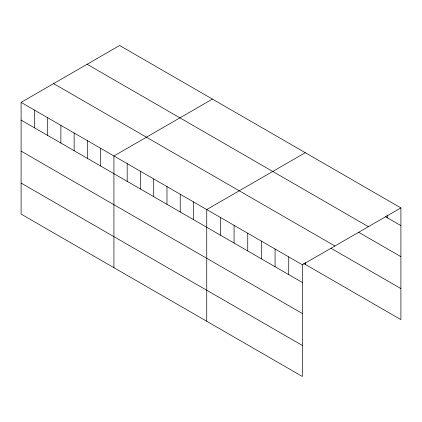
<?xml version="1.0" encoding="UTF-8"?>
<svg xmlns="http://www.w3.org/2000/svg" width="422" height="422" viewBox="0 0 422 422"><rect width="100%" height="100%" fill="white"/><g stroke="black" fill="none" stroke-linecap="round" stroke-linejoin="round"><path stroke-width="0.63" d="M21.1 102.377L302.389 264.779L302.389 376.498L21.1 214.096L21.1 102.377L119.611 45.502L400.9 207.904L400.9 319.623L303.603 263.449M212.435 99.096L113.924 155.971L113.924 267.69M305.264 152.685L206.748 209.56L206.748 321.284M302.389 264.779L400.9 207.904M385.529 216.755L400.9 225.628M87.101 64.271L368.39 226.672M358.774 232.327L400.9 256.65M53.61 83.609L334.899 246.01M330.88 248.178L400.9 288.606M21.1 120.101L302.389 282.503M21.1 151.123L302.389 313.525M21.1 183.079L302.389 345.481M387.238 215.114L387.238 217.741M305.264 262.468L305.264 264.409M288.727 256.887L288.727 274.616M275.065 249.001L275.065 266.73M261.403 241.115L261.403 258.839M247.74 233.224L247.74 250.953M234.078 225.337L234.078 243.067M220.416 217.451L220.416 235.175M193.492 201.906L193.492 219.63M180.231 194.247L180.231 211.976M166.97 186.593L166.97 204.322M153.708 178.939L153.708 196.663M140.447 171.279L140.447 189.009M127.186 163.625L127.186 181.355M100.663 148.312L100.663 166.041M87.401 140.658L87.401 158.382M74.145 132.999L74.145 150.728M60.884 125.345L60.884 143.074M47.623 117.691L47.623 135.415M34.361 110.031L34.361 127.76"/></g></svg>
